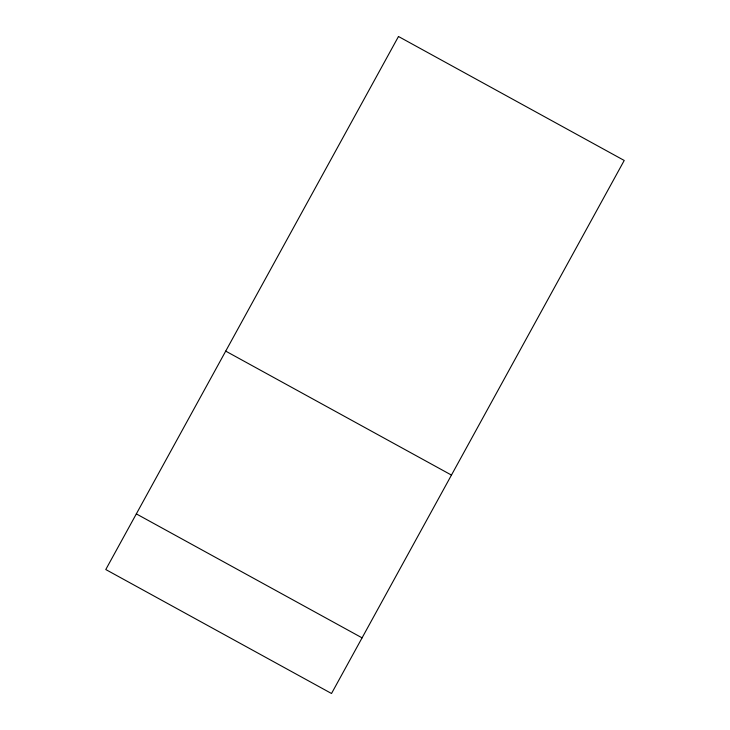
<?xml version="1.0" encoding="UTF-8"?>
<svg xmlns="http://www.w3.org/2000/svg" width="730" height="730" viewBox="0 0 730 730"><rect width="100%" height="100%" fill="white"/><g stroke="black" fill="none" stroke-linecap="round" stroke-linejoin="round"><path stroke-width="1.09" d="M225.716 351.121L451.459 475.084M136.337 513.893L362.08 637.856M398.48 36.5L105.777 569.537L331.52 693.5L624.223 160.463L398.48 36.5"/></g></svg>
